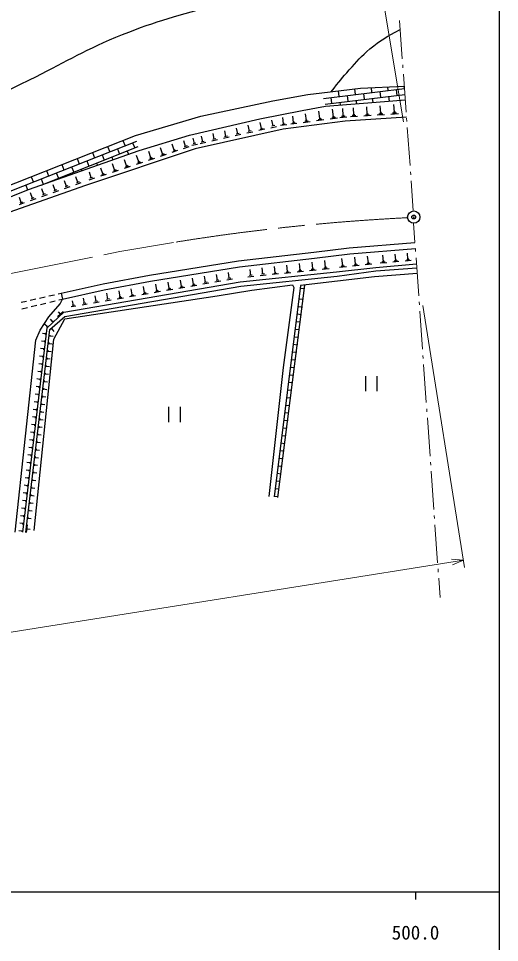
# Model space of a CAD drawing. Units: millimetres, scale not verified. Extents: x 40000 to 680000, y 20000 to 380000.
# Drawn here: x 516028 to 579000, y 198357 to 319167 of the extents above; entities that cross this region are included whole.
import ezdxf
from ezdxf.enums import TextEntityAlignment as Align

# ---------------------------------------------------------------- set-up
doc = ezdxf.new("R2010")
doc.units = ezdxf.units.MM
doc.header["$LTSCALE"] = 1000
doc.header["$PDMODE"] = 32
doc.header["$PDSIZE"] = 500
doc.linetypes.add('CHAIN', pattern=[18.5, 12, -1.5, 3.5, -1.5])
for name, color, linetype, lineweight in [('M-BGD', 7, 'Continuous', 25), ('M-BMK', 2, 'CHAIN', 13), ('M-BMK-HTXT', 7, 'Continuous', 13), ('M-BMK-SRVR', 3, 'Continuous', 25), ('M-STR-HTXT', 7, 'Continuous', 13), ('M-TTL-BAND', 7, 'Continuous', 25)]:
    doc.layers.add(name, color=color, linetype=linetype, lineweight=lineweight)
doc.layers.add('M-OTRS', color=6, linetype='Continuous')
doc.styles.add('ＭＳ ゴシック', font='')
doc.styles.get('ＭＳ ゴシック').set_extended_font_data('MS Gothic')

msp = doc.modelspace()

# ---------------------------------------------------------------- linework, layer by layer
at = {"layer": 'M-BGD'}
for p, q in [((555958, 308718), (566547, 309995)), ((557895, 309707), (557985, 308962)), ((560029, 309964), (560119, 309220)), ((561186, 309348), (561276, 308604)), ((562176, 310125), (562254, 309477)), ((563321, 309606), (563411, 308861)), ((564328, 310230), (564388, 309735)), ((565455, 309863), (565545, 309119)), ((566481, 310336), (566523, 309992)), ((556155, 307986), (566601, 309246)), ((556917, 308833), (557007, 308089)), ((558074, 308217), (558117, 307867)), ((559052, 309091), (559142, 308346)), ((560209, 308475), (560263, 308031)), ((562344, 308732), (562408, 308195)), ((564478, 308990), (564555, 308356)), ((555493, 306075), (555366, 307049)), ((557269, 306309), (557141, 307292)), ((558540, 306463), (558480, 307401)), ((559931, 306562), (559872, 307500)), ((561685, 306678), (561624, 307634)), ((563456, 306795), (563394, 307768)), ((565367, 306920), (565120, 306904)), ((565243, 306912), (565180, 307901)), ((549379, 305116), (549212, 305864)), ((550716, 305411), (550612, 306217)), ((552050, 305585), (551945, 306391)), ((554201, 305660), (553314, 305544)), ((553965, 305742), (553521, 305684)), ((553729, 305824), (553613, 306712)), ((553840, 305838), (553618, 305809)), ((556012, 305895), (555038, 305769)), ((555752, 305985), (555265, 305922)), ((555615, 306091), (555371, 306059)), ((557793, 306127), (556810, 305999)), ((557531, 306218), (557039, 306154)), ((557392, 306325), (557146, 306293)), ((559024, 306258), (558086, 306199)), ((558782, 306361), (558313, 306331)), ((558657, 306471), (558423, 306456)), ((560415, 306357), (559477, 306298)), ((560173, 306460), (559704, 306430)), ((560048, 306570), (559814, 306555)), ((562178, 306469), (561222, 306409)), ((561932, 306574), (561454, 306543)), ((561804, 306686), (561566, 306670)), ((563958, 306583), (562985, 306521)), ((563707, 306689), (563221, 306658)), ((563578, 306803), (563335, 306787)), ((565753, 306697), (564764, 306634)), ((565498, 306804), (565004, 306773)), ((543192, 303735), (543024, 304485)), ((544733, 304082), (544563, 304843)), ((546478, 304474), (546092, 304388)), ((546285, 304431), (546113, 305203)), ((548283, 304675), (547500, 304500)), ((547848, 304783), (547673, 305566)), ((548065, 304729), (547674, 304641)), ((547946, 304805), (547750, 304761)), ((549795, 305012), (549046, 304845)), ((549566, 305157), (549192, 305074)), ((551146, 305262), (550340, 305157)), ((550931, 305336), (550528, 305284)), ((550817, 305424), (550616, 305398)), ((552479, 305435), (551673, 305331)), ((552265, 305510), (551862, 305458)), ((552151, 305598), (551949, 305571)), ((529699, 303233), (529975, 302535)), ((539057, 302807), (538894, 303536)), ((540142, 303049), (539979, 303778)), ((542072, 303289), (541333, 303124)), ((541846, 303432), (541477, 303350)), ((541661, 303391), (541496, 304130)), ((543609, 303631), (542858, 303464)), ((543379, 303777), (543004, 303693)), ((545156, 303977), (544395, 303807)), ((544923, 304124), (544543, 304040)), ((546714, 304324), (545942, 304152)), ((507982, 293827), (531521, 303147)), ((519003, 297385), (531715, 302417)), ((527700, 302441), (527976, 301744)), ((528976, 302140), (529252, 301442)), ((530975, 302931), (531251, 302234)), ((534897, 301455), (534634, 302243)), ((536419, 301953), (536166, 302714)), ((538341, 302381), (537608, 302137)), ((537914, 302442), (537670, 303176)), ((538097, 302503), (537730, 302381)), ((539462, 302706), (538733, 302544)), ((539239, 302848), (538875, 302766)), ((540547, 302948), (539818, 302786)), ((540324, 303090), (539960, 303008)), ((523702, 300858), (523978, 300161)), ((525701, 301650), (525977, 300952)), ((526977, 301348), (527253, 300651)), ((528253, 301047), (528393, 300693)), ((530252, 301838), (530422, 301408)), ((531769, 300426), (531493, 301255)), ((533823, 300879), (533006, 300607)), ((533346, 300947), (533075, 301764)), ((533585, 300913), (533176, 300777)), ((533449, 300981), (533244, 300913)), ((535357, 301389), (534568, 301126)), ((535127, 301422), (534732, 301290)), ((534995, 301487), (534798, 301422)), ((536863, 301889), (536102, 301636)), ((536641, 301921), (536260, 301795)), ((536514, 301985), (536324, 301921)), ((521703, 300067), (521979, 299370)), ((522979, 299765), (523255, 299068)), ((524978, 300557), (525254, 299859)), ((526254, 300255), (526363, 299978)), ((527076, 298847), (526823, 299610)), ((528618, 299366), (528357, 300150)), ((530653, 299825), (529846, 299556)), ((530182, 299892), (529914, 300699)), ((530417, 299858), (530014, 299724)), ((530283, 299926), (530081, 299859)), ((532253, 300356), (531423, 300081)), ((532011, 300391), (531596, 300253)), ((531873, 300460), (531665, 300391)), ((517705, 298484), (517981, 297787)), ((519704, 299275), (519980, 298578)), ((520980, 298974), (521256, 298276)), ((522256, 298672), (522305, 298548)), ((523784, 297726), (523529, 298449)), ((524255, 299464), (524334, 299263)), ((525556, 298336), (525310, 299077)), ((527521, 298783), (526758, 298530)), ((527299, 298815), (526917, 298688)), ((527172, 298879), (526981, 298815)), ((529076, 299300), (528291, 299039)), ((528847, 299333), (528455, 299203)), ((528716, 299398), (528520, 299333)), ((516982, 297391), (517233, 296756)), ((518981, 298182), (519257, 297485)), ((520257, 297881), (520275, 297833)), ((520829, 296683), (520573, 297408)), ((522307, 297205), (522052, 297929)), ((522488, 297269), (522126, 297141)), ((524210, 297673), (523487, 297418)), ((523965, 297790), (523604, 297663)), ((525988, 298274), (525247, 298027)), ((525741, 298397), (525371, 298274)), ((517870, 295638), (517613, 296365)), ((519777, 296107), (519051, 295851)), ((519350, 296161), (519094, 296886)), ((519532, 296225), (519169, 296096)), ((521256, 296630), (520531, 296374)), ((521011, 296747), (520648, 296619)), ((522733, 297152), (522010, 296896)), ((516793, 295053), (516113, 294812)), ((516393, 295103), (516153, 295783)), ((516563, 295163), (516223, 295043)), ((518298, 295584), (517571, 295328)), ((518052, 295702), (517688, 295574)), ((558470, 286870), (558371, 287777)), ((560167, 287054), (560069, 287956)), ((561826, 287224), (561732, 288087)), ((563794, 287410), (563719, 288243)), ((565512, 287561), (565308, 287542)), ((565410, 287551), (565337, 288370)), ((567223, 287609), (566820, 287573)), ((567113, 287700), (566912, 287682)), ((567012, 287691), (566940, 288497)), ((546437, 285584), (546356, 286360)), ((548025, 285753), (547942, 286546)), ((549629, 285924), (549545, 286733)), ((551250, 286096), (551164, 286922)), ((552888, 286270), (552801, 287113)), ((554769, 286361), (554340, 286317)), ((554651, 286458), (554436, 286435)), ((554543, 286446), (554454, 287306)), ((556683, 286451), (555802, 286360)), ((556451, 286538), (556011, 286493)), ((556330, 286637), (556109, 286614)), ((556220, 286626), (556128, 287507)), ((558948, 286693), (558041, 286594)), ((558709, 286781), (558255, 286732)), ((558583, 286882), (558356, 286858)), ((560643, 286877), (559741, 286779)), ((560405, 286965), (559954, 286916)), ((560280, 287066), (560054, 287041)), ((562281, 287056), (561418, 286962)), ((562053, 287140), (561622, 287093)), ((561934, 287236), (561718, 287212)), ((564229, 287239), (563396, 287165)), ((564011, 287325), (563595, 287288)), ((563898, 287420), (563690, 287401)), ((565838, 287383), (565019, 287310)), ((565624, 287467), (565214, 287431)), ((567433, 287526), (566628, 287454)), ((538953, 284407), (538817, 285202)), ((540525, 284674), (540390, 285456)), ((542084, 284938), (541951, 285708)), ((543819, 285233), (543441, 285168)), ((543630, 285201), (543500, 285958)), ((546845, 285431), (546069, 285350)), ((546631, 285604), (546243, 285564)), ((548441, 285596), (547649, 285514)), ((548223, 285774), (547826, 285733)), ((550054, 285763), (549245, 285680)), ((549842, 285844), (549437, 285802)), ((549730, 285934), (549528, 285913)), ((551684, 285933), (550859, 285847)), ((551467, 286014), (551054, 285972)), ((551353, 286107), (551147, 286085)), ((553331, 286103), (552489, 286016)), ((553110, 286187), (552688, 286143)), ((552993, 286281), (552783, 286259)), ((554996, 286276), (554136, 286187)), ((532540, 283313), (532398, 284141)), ((534162, 283594), (534019, 284427)), ((535772, 283867), (535631, 284688)), ((537808, 284005), (537000, 283867)), ((537588, 284072), (537184, 284002)), ((537369, 284138), (537230, 284946)), ((537470, 284155), (537268, 284121)), ((539385, 284276), (538590, 284140)), ((539169, 284342), (538771, 284273)), ((539053, 284424), (538854, 284390)), ((540950, 284545), (540167, 284411)), ((540720, 284707), (540329, 284640)), ((542502, 284812), (541732, 284680)), ((542276, 284971), (541891, 284905)), ((544041, 285077), (543284, 284946)), ((549972, 256545), (553524, 284313)), ((553481, 284308), (553354, 283316)), ((518800, 282612), (519532, 282779)), ((520019, 282889), (520751, 283056)), ((521238, 283166), (521621, 283253)), ((521621, 283253), (521786, 282482)), ((526185, 282194), (526061, 282917)), ((527746, 282476), (527613, 283251)), ((529326, 282752), (529190, 283544)), ((529425, 282769), (529227, 282735)), ((531364, 282898), (530554, 282759)), ((531144, 282965), (530739, 282895)), ((530924, 283031), (530785, 283841)), ((531025, 283048), (530823, 283014)), ((532990, 283177), (532161, 283035)), ((532765, 283245), (532351, 283174)), ((532643, 283331), (532436, 283296)), ((534615, 283457), (533781, 283313)), ((534388, 283525), (533971, 283453)), ((534266, 283611), (534058, 283576)), ((536218, 283732), (535397, 283591)), ((535995, 283800), (535584, 283729)), ((535875, 283885), (535669, 283849)), ((553418, 283812), (553021, 283863)), ((516363, 282059), (517094, 282225)), ((517581, 282336), (518313, 282502)), ((517682, 281499), (518412, 281674)), ((518898, 281790), (519627, 281965)), ((520114, 282081), (520843, 282256)), ((521329, 282373), (521786, 282482)), ((523556, 281556), (522947, 281452)), ((523378, 281683), (523073, 281630)), ((523225, 281656), (523120, 282266)), ((525037, 281811), (524372, 281697)), ((524843, 281949), (524510, 281891)), ((524676, 281920), (524562, 282585)), ((526577, 282076), (525855, 281951)), ((526366, 282225), (526004, 282163)), ((528167, 282349), (527392, 282215)), ((527940, 282509), (527552, 282442)), ((529756, 282622), (528964, 282486)), ((529541, 282687), (529145, 282619)), ((553240, 282423), (552844, 282474)), ((553126, 281530), (553101, 281332)), ((553253, 282522), (553228, 282324)), ((516467, 281207), (517196, 281382)), ((521887, 280869), (521157, 280185)), ((521522, 280527), (521249, 280819)), ((552987, 280439), (552590, 280490)), ((553113, 281431), (552717, 281482)), ((552999, 280539), (552974, 280340)), ((519771, 278887), (519497, 279179)), ((520500, 279570), (520227, 279862)), ((520573, 279638), (520427, 279502)), ((552860, 279447), (552463, 279498)), ((552872, 279547), (552847, 279348)), ((519551, 277945), (519154, 277992)), ((519563, 278044), (519540, 277845)), ((519844, 278955), (519698, 278818)), ((520333, 278527), (520498, 278640)), ((520415, 278583), (520641, 278253)), ((552733, 278456), (552336, 278506)), ((552746, 278555), (552720, 278356)), ((519433, 276952), (519036, 276999)), ((519445, 277051), (519421, 276852)), ((520024, 276585), (520047, 276783)), ((520035, 276684), (520433, 276637)), ((520142, 277578), (520166, 277776)), ((520154, 277677), (520551, 277629)), ((552606, 277464), (552209, 277514)), ((552619, 277563), (552593, 277364)), ((519314, 275959), (518917, 276006)), ((519326, 276058), (519303, 275859)), ((519905, 275592), (519929, 275790)), ((519917, 275691), (520314, 275644)), ((552352, 275480), (551956, 275530)), ((552479, 276472), (552082, 276522)), ((552365, 275579), (552340, 275381)), ((552492, 276571), (552467, 276372)), ((519196, 274966), (518799, 275013)), ((519208, 275065), (519184, 274866)), ((519787, 274599), (519810, 274797)), ((519798, 274698), (520196, 274651)), ((552226, 274488), (551829, 274539)), ((552238, 274587), (552213, 274389)), ((519077, 273973), (518680, 274020)), ((518971, 273079), (518947, 272880)), ((519089, 274072), (519066, 273873)), ((519668, 273606), (519692, 273804)), ((519680, 273705), (520077, 273658)), ((552099, 273496), (551702, 273547)), ((552111, 273595), (552086, 273397)), ((518840, 271987), (518443, 272034)), ((518959, 272980), (518562, 273027)), ((518852, 272086), (518829, 271888)), ((519550, 272613), (519573, 272811)), ((519561, 272712), (519959, 272665)), ((551972, 272504), (551575, 272555)), ((551985, 272603), (551959, 272405)), ((561453, 272421), (561453, 270421)), ((562953, 272421), (562953, 270421)), ((518722, 270994), (518325, 271041)), ((518734, 271093), (518710, 270895)), ((519313, 270627), (519336, 270825)), ((519324, 270726), (519722, 270679)), ((519431, 271620), (519455, 271818)), ((519443, 271719), (519840, 271672)), ((551845, 271512), (551448, 271563)), ((551731, 270619), (551706, 270421)), ((551858, 271611), (551832, 271413)), ((518603, 270001), (518206, 270048)), ((518615, 270100), (518592, 269902)), ((519194, 269634), (519218, 269833)), ((519206, 269733), (519603, 269686)), ((551591, 269528), (551195, 269579)), ((551718, 270520), (551321, 270571)), ((551604, 269627), (551579, 269429)), ((518485, 269008), (518088, 269055)), ((518497, 269107), (518473, 268909)), ((519076, 268641), (519099, 268840)), ((519087, 268740), (519485, 268693)), ((535676, 268409), (535676, 266409)), ((537176, 268409), (537176, 266409)), ((551465, 268536), (551068, 268587)), ((551477, 268635), (551452, 268437)), ((518248, 267022), (517851, 267069)), ((518366, 268015), (517969, 268062)), ((518260, 267121), (518236, 266923)), ((518378, 268114), (518355, 267916)), ((518957, 267648), (518981, 267847)), ((518969, 267747), (519366, 267700)), ((551338, 267544), (550941, 267595)), ((551350, 267644), (551325, 267445)), ((518130, 266029), (517732, 266076)), ((518141, 266128), (518118, 265930)), ((518720, 265662), (518744, 265861)), ((518839, 266655), (518862, 266854)), ((518851, 266754), (519248, 266707)), ((551211, 266552), (550814, 266603)), ((551224, 266652), (551198, 266453)), ((518011, 265036), (517614, 265084)), ((518023, 265135), (517999, 264937)), ((518602, 264669), (518625, 264868)), ((518614, 264768), (519011, 264721)), ((518732, 265761), (519129, 265714)), ((550957, 264569), (550560, 264619)), ((551084, 265561), (550687, 265611)), ((550970, 264668), (550944, 264469)), ((551097, 265660), (551071, 265461)), ((517893, 264043), (517495, 264091)), ((517904, 264142), (517881, 263944)), ((518483, 263676), (518507, 263875)), ((518495, 263776), (518892, 263728)), ((550830, 263577), (550434, 263627)), ((550843, 263676), (550818, 263477)), ((517774, 263050), (517377, 263098)), ((517786, 263150), (517762, 262951)), ((518365, 262683), (518388, 262882)), ((518377, 262783), (518774, 262735)), ((550704, 262585), (550307, 262635)), ((550716, 262684), (550691, 262486)), ((517537, 261064), (517140, 261112)), ((517656, 262057), (517258, 262105)), ((517549, 261164), (517525, 260965)), ((517667, 262157), (517644, 261958)), ((518246, 261690), (518270, 261889)), ((518258, 261790), (518655, 261742)), ((550577, 261593), (550180, 261644)), ((550589, 261692), (550564, 261494)), ((517419, 260071), (517021, 260119)), ((517430, 260171), (517407, 259972)), ((518009, 259704), (518033, 259903)), ((518021, 259804), (518418, 259756)), ((518128, 260697), (518151, 260896)), ((518140, 260797), (518537, 260749)), ((550450, 260601), (550053, 260652)), ((550463, 260700), (550437, 260502)), ((517300, 259078), (516903, 259126)), ((517312, 259178), (517288, 258979)), ((517891, 258711), (517914, 258910)), ((517903, 258811), (518300, 258763)), ((550196, 258617), (549799, 258668)), ((550323, 259609), (549926, 259660)), ((550209, 258716), (550183, 258518)), ((550336, 259708), (550310, 259510)), ((517182, 258085), (516784, 258133)), ((517193, 258185), (517170, 257986)), ((517772, 257718), (517796, 257917)), ((517784, 257818), (518181, 257770)), ((550069, 257625), (549673, 257676)), ((550082, 257724), (550057, 257526)), ((516945, 256100), (516547, 256147)), ((517063, 257092), (516666, 257140)), ((516956, 256199), (516933, 256000)), ((517075, 257192), (517051, 256993)), ((517654, 256726), (517677, 256924)), ((517666, 256825), (518063, 256777)), ((549943, 256638), (549546, 256689)), ((549955, 256732), (549931, 256544)), ((516826, 255107), (516429, 255154)), ((516838, 255206), (516814, 255007)), ((517417, 254740), (517440, 254938)), ((517535, 255733), (517559, 255931)), ((517547, 255832), (517944, 255784)), ((516708, 254114), (516310, 254161)), ((516719, 254213), (516696, 254014)), ((517298, 253747), (517322, 253945)), ((517310, 253846), (517707, 253799)), ((517429, 254839), (517826, 254792)), ((516589, 253121), (516192, 253168)), ((516601, 253220), (516577, 253021)), ((517085, 251959), (517203, 252952)), ((516471, 252130), (516074, 252178)), ((516482, 252227), (516459, 252034)), ((517144, 252456), (517541, 252408))]:
    msp.add_line(p, q, dxfattribs=at)
for points in [[(490595, 288382), (500497, 291773), (507710, 294527), (531327, 303877), (539893, 306375), (549324, 308392), (553927, 309241), (555760, 309449)], [(555760, 309449), (560804, 310058), (566522, 310338)], [(556226, 307723), (562831, 308227), (566655, 308512)], [(547616, 306066), (553155, 307132), (556226, 307723)], [(566819, 306263), (558796, 305754), (550678, 304697), (539162, 302127), (524788, 297348), (507796, 291343), (501576, 289446), (491353, 285982)], [(491353, 285982), (496757, 288467), (505202, 291920), (517331, 296795), (531849, 301911), (538418, 303928), (547616, 306066)], [(521621, 283253), (527095, 284465), (533160, 285594), (544849, 287481), (554679, 288630), (559323, 289189), (567900, 289865)], [(521786, 282482), (527252, 283692), (533295, 284817), (544957, 286700), (554772, 287847), (559401, 288405), (567990, 289081)], [(521973, 280777), (545035, 284740), (557678, 286052), (562819, 286611), (568131, 287087)], [(522088, 280201), (545115, 284158), (557740, 285468), (562824, 286165), (568167, 286584)], [(568221, 285820), (562646, 285400), (552941, 284243), (549513, 256646)], [(518068, 252229), (520640, 277262), (522109, 279903), (542043, 282906), (546580, 283640), (551905, 284349), (552061, 284010), (550681, 273519), (548810, 256665)], [(515606, 252018), (518302, 277102), (518862, 278396), (520016, 280162), (521467, 281875), (521786, 282482)], [(516585, 252019), (519770, 278714), (521973, 280777)], [(516982, 251972), (520150, 278521), (522088, 280201)]]:
    msp.add_lwpolyline(points, dxfattribs=at)
for points, knots in [([(295297, 294165), (296176, 294013), (296430, 293981), (297139, 293792), (297557, 293681), (297874, 293762), (298200, 293478), (298418, 293288), (298384, 293065), (298527, 292813), (298731, 292453), (298824, 292227), (299110, 291927), (299614, 291397), (300039, 291238), (300722, 290974), (301715, 290591), (302347, 290624), (303403, 290491), (304212, 290390), (304695, 290543), (305484, 290340), (306038, 290197), (306447, 290178), (306825, 289748), (307246, 289268), (306873, 288663), (307291, 288180), (307899, 287478), (308701, 287843), (309611, 287658), (311310, 287314), (312289, 287261), (313987, 286912), (316198, 286458), (317424, 286146), (319624, 285643), (322923, 284890), (324866, 284794), (328066, 283694), (331794, 282412), (333501, 280780), (337170, 279337), (339089, 278582), (340133, 277957), (342171, 277644), (345675, 277107), (347698, 277431), (351240, 277267), (354204, 277129), (355858, 276785), (358825, 276847), (364349, 276961), (367448, 277183), (372936, 277828), (375890, 278175), (377541, 278416), (380478, 278890), (386778, 279907), (390285, 280607), (396579, 281652), (399720, 282173), (401456, 282684), (404630, 282927), (407601, 283154), (409279, 282973), (412258, 282930), (417333, 282857), (420172, 282623), (425246, 282507), (429210, 282417), (431431, 282429), (435395, 282347), (439692, 282259), (442193, 281103), (446394, 282013), (447464, 282245), (447933, 282763), (448963, 283137), (450268, 283611), (451080, 283594), (452429, 283923), (453525, 284190), (454135, 284354), (455223, 284651), (456083, 284886), (456545, 285094), (457414, 285288), (458089, 285440), (458501, 285350), (459166, 285536), (460686, 285960), (461400, 286579), (462886, 287109), (464698, 287756), (465761, 287981), (467555, 288676), (480214, 293577), (487132, 296774), (499458, 302462), (506556, 305738), (510452, 307742), (517482, 311162), (521902, 313312), (524240, 314819), (528775, 316713), (533478, 318678), (536288, 319327), (541174, 320777), (546099, 322239), (548836, 323218), (553890, 324141), (558337, 324953), (559994, 325108), (565384, 325501)], [0, 0, 0, 0, 1, 1, 1, 2, 2, 2, 3, 3, 3, 4, 4, 4, 5, 5, 5, 6, 6, 6, 7, 7, 7, 8, 8, 8, 9, 9, 9, 10, 10, 10, 11, 11, 11, 12, 12, 12, 13, 13, 13, 14, 14, 14, 15, 15, 15, 16, 16, 16, 17, 17, 17, 18, 18, 18, 19, 19, 19, 20, 20, 20, 21, 21, 21, 22, 22, 22, 23, 23, 23, 24, 24, 24, 25, 25, 25, 26, 26, 26, 27, 27, 27, 28, 28, 28, 29, 29, 29, 30, 30, 30, 31, 31, 31, 32, 32, 32, 33, 33, 33, 34, 34, 34, 35, 35, 35, 36, 36, 36, 37, 37, 37, 38, 38, 38, 38]), ([(556981, 309596), (558065, 310977), (558374, 311368), (559338, 312442), (560346, 313564), (560887, 314230), (562041, 315203), (563438, 316380), (564110, 316708), (565984, 317722)], [0, 0, 0, 0, 1, 1, 1, 2, 2, 2, 3, 3, 3, 3])]:
    msp.add_open_spline(points, degree=3, knots=knots, dxfattribs=at)
at = {"layer": 'M-BMK'}
msp.add_lwpolyline([(469448, 276445), (487886, 280360), (506364, 284101), (513953, 285622), (529315, 288697), (536312, 289882)], dxfattribs=at)
msp.add_arc((580720, 16260), 277202, 92.84261, 99.21846, dxfattribs=at)
at = {"layer": 'M-BMK-HTXT'}
for p, q in [((566263, 313895), (565899, 318882)), ((566350, 312698), (566321, 313097)), ((566771, 306914), (566408, 311901)), ((566859, 305717), (566830, 306116)), ((567280, 299932), (566917, 304919)), ((567368, 298735), (567338, 299134)), ((567713, 294001), (567426, 297938)), ((567755, 292403), (567933, 289889)), ((567990, 289091), (568018, 288692)), ((568074, 287894), (568427, 282907)), ((568484, 282109), (568512, 281710)), ((568569, 280912), (568922, 275924)), ((568978, 275126), (569007, 274727)), ((569063, 273929), (569416, 268942)), ((569473, 268144), (569501, 267745)), ((569557, 266947), (569911, 261959)), ((569967, 261161), (569995, 260762)), ((570052, 259964), (570405, 254977)), ((570462, 254179), (570490, 253780)), ((570546, 252982), (570899, 247994)), ((570956, 247196), (570984, 246797)), ((571041, 245999), (571219, 243485))]:
    msp.add_line(p, q, dxfattribs=at)
at = {"layer": 'M-BMK-SRVR'}
msp.add_circle((567769, 293203), 800, dxfattribs=at)
at = {"layer": 'M-OTRS'}
msp.add_point((567769, 293203), dxfattribs=at)
at = {"layer": 'M-STR-HTXT'}
for p, q in [((566407, 305670), (561629, 334606)), ((568954, 281646), (574419, 247375)), ((429240, 225238), (574262, 248363)), ((574262, 248363), (572721, 248497)), ((574262, 248363), (572839, 247756))]:
    msp.add_line(p, q, dxfattribs=at)
at = {"layer": 'M-TTL-BAND'}
for p, q in [((579000, 20000), (579000, 370000)), ((40000, 205000), (579000, 205000)), ((568000, 205000), (568000, 204000))]:
    msp.add_line(p, q, dxfattribs=at)

# ---------------------------------------------------------------- texts
at = {"layer": 'M-TTL-BAND', "style": 'ＭＳ ゴシック'}
msp.add_text('500.0', height=1833, dxfattribs=at).set_placement((568000, 198195), align=Align.BOTTOM_CENTER)

doc.saveas('drawing.dxf')
